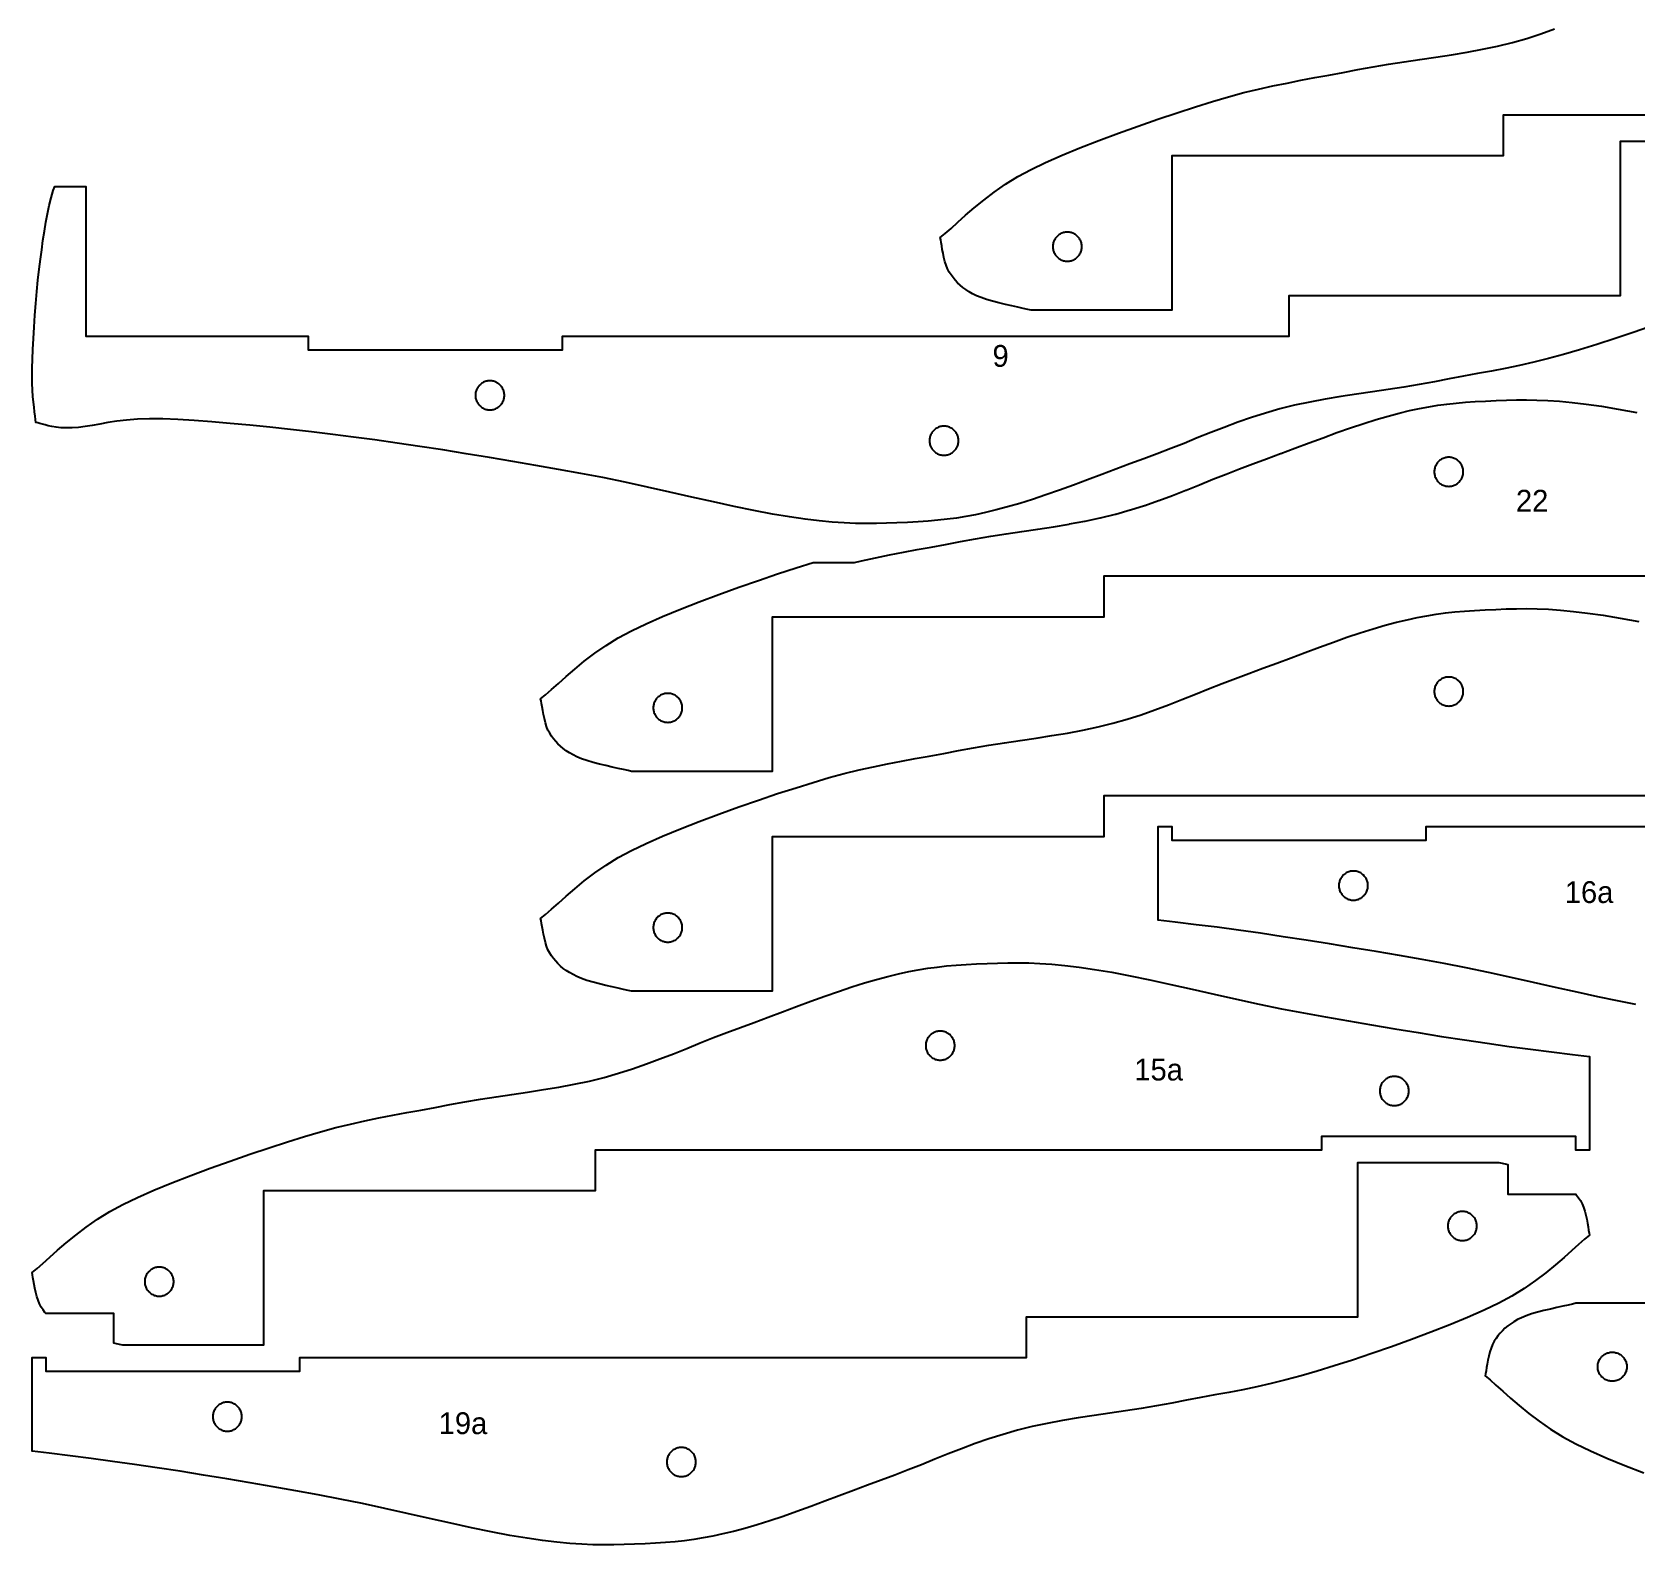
# Model space of a CAD drawing. Header units: metres. Extents: x 5 to 594, y 19 to 394.
# Drawn here: x 6 to 182.6, y 31.9 to 198.5 of the extents above; entities that cross this region are included whole.
import ezdxf
from ezdxf.enums import TextEntityAlignment as Align

# ---------------------------------------------------------------- set-up
doc = ezdxf.new("R2010")
doc.units = ezdxf.units.M
doc.layers.add('CORTAR', color=1, linetype='Continuous')
doc.layers.add('GRABAR', color=5, linetype='Continuous')

msp = doc.modelspace()

# ---------------------------------------------------------------- linework, layer by layer
at = {"layer": 'CORTAR'}
for points in [[(248, 189.37), (168, 189.37), (168, 184.87), (131.5, 184.87), (131.5, 167.87), (116, 167.87), (115.63, 167.96), (115.14, 168.07), (114.55, 168.2), (113.89, 168.35), (113.19, 168.51), (112.47, 168.68), (111.77, 168.87), (111.1, 169.06), (110.51, 169.27), (110, 169.47), (109.57, 169.69), (109.18, 169.91), (108.82, 170.14), (108.49, 170.38), (108.19, 170.64), (107.91, 170.9), (107.66, 171.17), (107.42, 171.46), (107.21, 171.76), (107, 172.07), (106.81, 172.42), (106.66, 172.82), (106.52, 173.24), (106.41, 173.69), (106.31, 174.14), (106.23, 174.57), (106.16, 174.97), (106.1, 175.34), (106.05, 175.64), (106, 175.87), (106.55, 176.32), (107.2, 176.89), (107.95, 177.57), (108.8, 178.33), (108.8, 178.33), (109.75, 179.15), (110.8, 180.01), (111.95, 180.89), (113.2, 181.75), (114.55, 182.59), (116, 183.37), (117.61, 184.14), (119.42, 184.94), (121.39, 185.75), (123.47, 186.56), (125.62, 187.37), (127.81, 188.16), (129.98, 188.92), (132.1, 189.63), (134.12, 190.28), (136, 190.87), (137.76, 191.39), (139.44, 191.84), (141.06, 192.23), (142.64, 192.58), (144.19, 192.9), (145.72, 193.2), (147.25, 193.49), (148.8, 193.77), (150.38, 194.06), (152, 194.37), (153.67, 194.68), (155.37, 194.96), (157.09, 195.23), (158.82, 195.49), (160.56, 195.75), (162.3, 196.02), (164.02, 196.3), (165.71, 196.62), (167.38, 196.97), (169, 197.37), (170.58, 197.82), (172.13, 198.32), (173.65, 198.85)], [(184.6, 166.21), (182.43, 165.46), (180.31, 164.74), (178.29, 164.09), (176.41, 163.5), (174.65, 162.99), (172.97, 162.54), (171.35, 162.14), (169.77, 161.79), (168.22, 161.47), (166.69, 161.17), (165.16, 160.89), (163.61, 160.6), (162.03, 160.31), (160.41, 160), (158.74, 159.69), (157.04, 159.41), (155.32, 159.14), (153.59, 158.88), (151.85, 158.62), (150.11, 158.36), (148.4, 158.07), (146.7, 157.75), (145.03, 157.4), (143.41, 157), (141.83, 156.55), (140.28, 156.06), (138.76, 155.53), (137.27, 154.97), (135.79, 154.39), (134.31, 153.81), (132.85, 153.21), (131.38, 152.63), (129.9, 152.05), (128.41, 151.5), (126.89, 150.95), (125.35, 150.37), (123.78, 149.78), (122.22, 149.19), (120.66, 148.61), (119.12, 148.05), (117.62, 147.52), (116.15, 147.03), (114.75, 146.58), (113.41, 146.2), (112.16, 145.87), (110.99, 145.59), (109.88, 145.35), (108.82, 145.15), (107.79, 144.98), (106.76, 144.84), (105.73, 144.73), (104.67, 144.64), (103.57, 144.56), (102.41, 144.5), (101.24, 144.45), (100.1, 144.41), (98.97, 144.38), (97.83, 144.37), (96.66, 144.39), (95.43, 144.45), (94.11, 144.54), (92.68, 144.67), (91.12, 144.86), (89.41, 145.1), (87.52, 145.41), (85.48, 145.8), (83.31, 146.26), (81.03, 146.76), (78.66, 147.29), (76.23, 147.84), (73.77, 148.39), (71.3, 148.92), (68.84, 149.43), (66.41, 149.9), (63.97, 150.34), (61.47, 150.78), (58.93, 151.22), (56.36, 151.65), (53.79, 152.07), (51.22, 152.48), (48.68, 152.87), (46.19, 153.24), (43.76, 153.58), (41.41, 153.9), (39.1, 154.19), (36.78, 154.48), (34.47, 154.74), (32.19, 154.99), (29.97, 155.21), (27.83, 155.41), (25.78, 155.58), (23.84, 155.72), (22.05, 155.83), (20.41, 155.9), (18.94, 155.91), (17.61, 155.87), (16.41, 155.77), (15.33, 155.64), (14.35, 155.49), (13.45, 155.33), (12.62, 155.18), (11.85, 155.05), (11.12, 154.95), (10.41, 154.9), (9.75, 154.9), (9.16, 154.93), (8.64, 154.98), (8.19, 155.05), (7.79, 155.14), (7.43, 155.23), (7.13, 155.31), (6.86, 155.39), (6.62, 155.46), (6.41, 155.5), (6.38, 155.83), (6.34, 156.22), (6.28, 156.67), (6.22, 157.18), (6.15, 157.75), (6.1, 158.38), (6.05, 159.07), (6.01, 159.82), (6, 160.63), (6.01, 161.5), (6.04, 162.47), (6.09, 163.56), (6.15, 164.75), (6.22, 166.01), (6.31, 167.31), (6.41, 168.63), (6.52, 169.93), (6.64, 171.2), (6.77, 172.39), (6.91, 173.5), (7.06, 174.54), (7.2, 175.57), (7.35, 176.58), (7.51, 177.56), (7.69, 178.5), (7.88, 179.4), (8.09, 180.26), (8.33, 181.07), (8.49, 181.5), (11.91, 181.5), (11.91, 165), (36.41, 165), (36.41, 163.5), (64.41, 163.5), (64.41, 165), (144.41, 165), (144.41, 169.5), (180.91, 169.5), (180.91, 186.5), (196.41, 186.5)], [(204, 138.57), (124, 138.57), (124, 134.07), (87.5, 134.07), (87.5, 117.07), (72, 117.07), (71.63, 117.16), (71.14, 117.27), (70.55, 117.4), (69.89, 117.55), (69.19, 117.71), (68.47, 117.88), (67.77, 118.07), (67.1, 118.26), (66.51, 118.47), (66, 118.67), (65.57, 118.89), (65.18, 119.11), (64.82, 119.34), (64.49, 119.58), (64.19, 119.84), (63.91, 120.1), (63.66, 120.37), (63.42, 120.66), (63.21, 120.96), (63, 121.27), (62.81, 121.62), (62.66, 122.02), (62.52, 122.44), (62.41, 122.89), (62.31, 123.34), (62.23, 123.77), (62.16, 124.17), (62.1, 124.54), (62.05, 124.84), (62, 125.07), (62.55, 125.52), (63.2, 126.09), (63.95, 126.77), (64.8, 127.53), (65.75, 128.35), (66.8, 129.21), (67.95, 130.09), (69.2, 130.95), (70.55, 131.79), (72, 132.57), (73.61, 133.34), (75.42, 134.14), (77.39, 134.95), (79.47, 135.76), (81.62, 136.57), (83.81, 137.36), (85.98, 138.12), (88.1, 138.83), (90.12, 139.48), (92, 140.07), (96.55, 140.07), (97.34, 140.26), (98.89, 140.61), (100.42, 140.93), (101.94, 141.22), (103.47, 141.51), (105.02, 141.79), (105.02, 141.79), (105.02, 141.79), (106.6, 142.08), (106.6, 142.08), (108.22, 142.39), (109.88, 142.7), (111.56, 142.98), (113.27, 143.24), (115, 143.5), (116.74, 143.76), (116.75, 143.76), (118.48, 144.03), (118.49, 144.03), (120.21, 144.32), (120.24, 144.33), (121.93, 144.64), (121.96, 144.65), (123.63, 145), (123.66, 145.01), (125.29, 145.41), (125.33, 145.42), (126.91, 145.87), (126.95, 145.88), (128.49, 146.37), (128.52, 146.38), (130.04, 146.91), (130.07, 146.92), (131.56, 147.48), (131.58, 147.48), (133.06, 148.06), (133.07, 148.06), (134.54, 148.65), (134.54, 148.65), (136.01, 149.25), (137.47, 149.83), (138.94, 150.4), (140.41, 150.95), (141.93, 151.5), (141.94, 151.5), (143.48, 152.08), (143.49, 152.08), (145.05, 152.67), (146.61, 153.26), (148.17, 153.83), (149.69, 154.39), (151.19, 154.92), (152.63, 155.41), (154.01, 155.84), (155.32, 156.22), (156.54, 156.53), (157.69, 156.81), (158.77, 157.04), (159.8, 157.24), (160.8, 157.4), (161.8, 157.54), (162.8, 157.65), (163.83, 157.74), (164.91, 157.81), (166.06, 157.87), (167.22, 157.93), (168.35, 157.97), (169.46, 157.99), (170.57, 158), (171.71, 157.98), (172.92, 157.93), (174.2, 157.84), (175.6, 157.71), (177.13, 157.52), (178.82, 157.29), (180.67, 156.98), (182.69, 156.59)], [(204, 114.37), (124, 114.37), (124, 109.87), (87.5, 109.87), (87.5, 92.87), (72, 92.87), (71.63, 92.96), (71.14, 93.07), (70.55, 93.2), (69.89, 93.35), (69.19, 93.51), (68.47, 93.68), (67.77, 93.87), (67.1, 94.06), (66.51, 94.27), (66, 94.47), (65.57, 94.69), (65.18, 94.91), (64.82, 95.14), (64.49, 95.38), (64.19, 95.64), (63.91, 95.9), (63.66, 96.17), (63.42, 96.46), (63.21, 96.76), (63, 97.07), (62.81, 97.42), (62.66, 97.82), (62.52, 98.24), (62.41, 98.69), (62.31, 99.14), (62.23, 99.57), (62.16, 99.97), (62.1, 100.34), (62.05, 100.64), (62, 100.87), (62.55, 101.32), (63.2, 101.89), (63.95, 102.57), (64.8, 103.33), (65.75, 104.15), (65.75, 104.15), (66.8, 105.01), (67.95, 105.89), (69.2, 106.75), (70.55, 107.59), (72, 108.37), (73.61, 109.14), (75.42, 109.94), (77.39, 110.75), (79.47, 111.56), (81.62, 112.37), (83.81, 113.16), (85.98, 113.92), (88.1, 114.63), (90.12, 115.28), (92, 115.87), (93.76, 116.39), (95.44, 116.84), (97.06, 117.23), (98.64, 117.58), (100.19, 117.9), (101.72, 118.2), (103.25, 118.49), (104.8, 118.77), (106.38, 119.06), (108, 119.37), (109.67, 119.68), (111.37, 119.96), (113.09, 120.23), (114.82, 120.49), (116.56, 120.75), (118.3, 121.02), (120.02, 121.3), (121.71, 121.62), (123.38, 121.97), (125, 122.37), (126.58, 122.82), (128.13, 123.32), (129.65, 123.85), (131.14, 124.4), (132.62, 124.98), (134.1, 125.57), (135.56, 126.16), (137.03, 126.75), (138.51, 127.32), (140, 127.87), (141.52, 128.43), (143.06, 129), (144.63, 129.59), (146.19, 130.18), (147.75, 130.76), (149.29, 131.32), (150.79, 131.85), (152.26, 132.35), (153.66, 132.79), (155, 133.17), (156.25, 133.5), (157.42, 133.78), (158.53, 134.02), (159.59, 134.22), (160.62, 134.39), (161.65, 134.53), (162.68, 134.65), (163.74, 134.74), (164.84, 134.81), (166, 134.87), (167.17, 134.92), (168.31, 134.97), (169.44, 134.99), (170.58, 135), (171.75, 134.98), (172.98, 134.93), (174.3, 134.83), (175.73, 134.7), (177.29, 134.51), (179, 134.27), (180.89, 133.96), (182.93, 133.57)], [(182.61, 91.41), (180.57, 91.8), (178.4, 92.26), (176.12, 92.76), (173.75, 93.29), (171.32, 93.84), (168.86, 94.39), (166.39, 94.92), (163.93, 95.43), (161.5, 95.9), (159.06, 96.34), (156.56, 96.78), (154.02, 97.22), (151.45, 97.65), (148.88, 98.07), (146.31, 98.48), (143.77, 98.87), (141.28, 99.24), (138.85, 99.58), (136.5, 99.9), (134.19, 100.19), (131.87, 100.48), (130, 100.69), (130, 111), (131.5, 111), (131.5, 109.5), (159.5, 109.5), (159.5, 111), (239.5, 111)], [(191.5, 58.5), (176, 58.5), (175.63, 58.41), (175.14, 58.3), (174.55, 58.17), (173.89, 58.02), (173.19, 57.86), (172.47, 57.69), (171.77, 57.5), (171.1, 57.31), (170.51, 57.11), (170, 56.9), (169.57, 56.69), (169.18, 56.46), (168.82, 56.23), (168.49, 55.99), (168.19, 55.74), (167.91, 55.47), (167.66, 55.2), (167.42, 54.91), (167.21, 54.61), (167, 54.3), (166.81, 53.95), (166.66, 53.56), (166.52, 53.13), (166.41, 52.68), (166.31, 52.24), (166.23, 51.8), (166.16, 51.4), (166.1, 51.04), (166.05, 50.73), (166, 50.5), (166.55, 50.05), (167.2, 49.48), (167.95, 48.8), (168.8, 48.04), (169.75, 47.22), (170.8, 46.36), (171.95, 45.49), (173.2, 44.62), (174.55, 43.78), (176, 43), (177.61, 42.23), (179.42, 41.44), (181.39, 40.62), (183.47, 39.81)]]:
    msp.add_lwpolyline(points, dxfattribs=at)
for points in [[(121.57, 175.18), (121.55, 175.29), (121.52, 175.39), (121.48, 175.49), (121.43, 175.58), (121.39, 175.67), (121.33, 175.76), (121.27, 175.85), (121.2, 175.93), (121.13, 176), (121.05, 176.08), (120.97, 176.14), (120.89, 176.2), (120.8, 176.26), (120.71, 176.31), (120.61, 176.35), (120.51, 176.39), (120.41, 176.42), (120.31, 176.44), (120.21, 176.46), (120.1, 176.47), (120, 176.47), (119.9, 176.47), (119.79, 176.46), (119.69, 176.44), (119.59, 176.42), (119.49, 176.39), (119.39, 176.35), (119.29, 176.31), (119.2, 176.26), (119.11, 176.2), (119.03, 176.14), (118.95, 176.08), (118.87, 176), (118.8, 175.93), (118.73, 175.85), (118.67, 175.76), (118.61, 175.67), (118.57, 175.58), (118.52, 175.49), (118.48, 175.39), (118.45, 175.29), (118.43, 175.18), (118.41, 175.08), (118.4, 174.98), (118.4, 174.87), (118.4, 174.77), (118.41, 174.66), (118.43, 174.56), (118.45, 174.46), (118.48, 174.36), (118.52, 174.26), (118.57, 174.17), (118.61, 174.07), (118.67, 173.98), (118.73, 173.9), (118.8, 173.82), (118.87, 173.74), (118.95, 173.67), (119.03, 173.6), (119.11, 173.54), (119.2, 173.49), (119.29, 173.44), (119.39, 173.39), (119.49, 173.36), (119.59, 173.33), (119.69, 173.3), (119.79, 173.29), (119.9, 173.28), (120, 173.27), (120.1, 173.28), (120.21, 173.29), (120.31, 173.3), (120.41, 173.33), (120.51, 173.36), (120.61, 173.39), (120.71, 173.44), (120.8, 173.49), (120.89, 173.54), (120.97, 173.6), (121.05, 173.67), (121.13, 173.74), (121.2, 173.82), (121.27, 173.9), (121.33, 173.98), (121.39, 174.07), (121.43, 174.17), (121.48, 174.26), (121.52, 174.36), (121.55, 174.46), (121.57, 174.56), (121.59, 174.66), (121.6, 174.77), (121.6, 174.87), (121.6, 174.98), (121.59, 175.08), (121.57, 175.18)], [(54.81, 158.4), (54.82, 158.29), (54.84, 158.19), (54.87, 158.09), (54.9, 157.99), (54.93, 157.89), (54.98, 157.79), (55.03, 157.7), (55.08, 157.61), (55.14, 157.53), (55.21, 157.45), (55.28, 157.37), (55.36, 157.3), (55.44, 157.23), (55.52, 157.17), (55.61, 157.11), (55.7, 157.07), (55.8, 157.02), (55.9, 156.98), (56, 156.95), (56.1, 156.93), (56.2, 156.91), (56.31, 156.9), (56.41, 156.9), (56.52, 156.9), (56.62, 156.91), (56.72, 156.93), (56.82, 156.95), (56.93, 156.98), (57.02, 157.02), (57.12, 157.07), (57.21, 157.11), (57.3, 157.17), (57.38, 157.23), (57.47, 157.3), (57.54, 157.37), (57.61, 157.45), (57.68, 157.53), (57.74, 157.61), (57.8, 157.7), (57.85, 157.79), (57.89, 157.89), (57.93, 157.99), (57.96, 158.09), (57.98, 158.19), (58, 158.29), (58.01, 158.4), (58.01, 158.5), (58.01, 158.6), (58, 158.71), (57.98, 158.81), (57.96, 158.91), (57.93, 159.01), (57.89, 159.11), (57.85, 159.21), (57.8, 159.3), (57.74, 159.39), (57.68, 159.47), (57.61, 159.55), (57.54, 159.63), (57.47, 159.7), (57.38, 159.77), (57.3, 159.83), (57.21, 159.89), (57.12, 159.93), (57.02, 159.98), (56.93, 160.02), (56.82, 160.05), (56.72, 160.07), (56.62, 160.09), (56.52, 160.1), (56.41, 160.1), (56.31, 160.1), (56.2, 160.09), (56.1, 160.07), (56, 160.05), (55.9, 160.02), (55.8, 159.98), (55.7, 159.93), (55.61, 159.89), (55.52, 159.83), (55.44, 159.77), (55.36, 159.7), (55.28, 159.63), (55.21, 159.55), (55.14, 159.47), (55.08, 159.39), (55.03, 159.3), (54.98, 159.21), (54.93, 159.11), (54.9, 159.01), (54.87, 158.91), (54.84, 158.81), (54.82, 158.71), (54.81, 158.6), (54.81, 158.5), (54.81, 158.4)], [(104.82, 153.29), (104.84, 153.19), (104.87, 153.09), (104.9, 152.99), (104.93, 152.89), (104.98, 152.79), (105.03, 152.7), (105.08, 152.61), (105.14, 152.53), (105.21, 152.45), (105.28, 152.37), (105.36, 152.3), (105.44, 152.23), (105.52, 152.17), (105.61, 152.11), (105.7, 152.07), (105.8, 152.02), (105.9, 151.98), (106, 151.95), (106.1, 151.93), (106.2, 151.91), (106.31, 151.9), (106.41, 151.9), (106.52, 151.9), (106.62, 151.91), (106.72, 151.93), (106.82, 151.95), (106.93, 151.98), (107.02, 152.02), (107.12, 152.07), (107.21, 152.11), (107.3, 152.17), (107.38, 152.23), (107.47, 152.3), (107.54, 152.37), (107.61, 152.45), (107.68, 152.53), (107.74, 152.61), (107.8, 152.7), (107.85, 152.79), (107.89, 152.89), (107.93, 152.99), (107.96, 153.09), (107.98, 153.19), (108, 153.29), (108.01, 153.4), (108.01, 153.5), (108.01, 153.6), (108, 153.71), (107.98, 153.81), (107.96, 153.91), (107.93, 154.01), (107.89, 154.11), (107.85, 154.21), (107.8, 154.3), (107.74, 154.39), (107.68, 154.47), (107.61, 154.55), (107.54, 154.63), (107.47, 154.7), (107.38, 154.77), (107.3, 154.83), (107.21, 154.89), (107.12, 154.93), (107.02, 154.98), (106.93, 155.02), (106.82, 155.05), (106.72, 155.07), (106.62, 155.09), (106.52, 155.1), (106.41, 155.1), (106.31, 155.1), (106.2, 155.09), (106.1, 155.07), (106, 155.05), (105.9, 155.02), (105.8, 154.98), (105.7, 154.93), (105.61, 154.89), (105.52, 154.83), (105.44, 154.77), (105.36, 154.7), (105.28, 154.63), (105.21, 154.55), (105.14, 154.47), (105.08, 154.39), (105.03, 154.3), (104.98, 154.21), (104.93, 154.11), (104.9, 154.01), (104.87, 153.91), (104.84, 153.81), (104.82, 153.71), (104.81, 153.6), (104.81, 153.5), (104.81, 153.4), (104.82, 153.29)], [(163.59, 150.28), (163.57, 150.38), (163.55, 150.49), (163.52, 150.59), (163.48, 150.69), (163.43, 150.78), (163.39, 150.87), (163.33, 150.96), (163.27, 151.05), (163.2, 151.13), (163.13, 151.2), (163.05, 151.28), (162.97, 151.34), (162.89, 151.4), (162.8, 151.46), (162.71, 151.51), (162.61, 151.55), (162.51, 151.59), (162.41, 151.62), (162.31, 151.64), (162.21, 151.66), (162.1, 151.67), (162, 151.67), (161.9, 151.67), (161.79, 151.66), (161.69, 151.64), (161.59, 151.62), (161.49, 151.59), (161.39, 151.55), (161.29, 151.51), (161.2, 151.46), (161.11, 151.4), (161.03, 151.34), (160.95, 151.28), (160.87, 151.2), (160.8, 151.13), (160.73, 151.05), (160.67, 150.96), (160.61, 150.87), (160.57, 150.78), (160.52, 150.69), (160.48, 150.59), (160.45, 150.49), (160.43, 150.38), (160.41, 150.28), (160.4, 150.18), (160.4, 150.07), (160.4, 149.97), (160.41, 149.86), (160.43, 149.76), (160.45, 149.66), (160.48, 149.56), (160.52, 149.46), (160.57, 149.37), (160.61, 149.27), (160.67, 149.18), (160.73, 149.1), (160.8, 149.02), (160.87, 148.94), (160.95, 148.87), (161.03, 148.8), (161.11, 148.74), (161.2, 148.69), (161.29, 148.64), (161.39, 148.59), (161.49, 148.56), (161.59, 148.53), (161.69, 148.5), (161.79, 148.49), (161.9, 148.48), (162, 148.47), (162.1, 148.48), (162.21, 148.49), (162.31, 148.5), (162.41, 148.53), (162.51, 148.56), (162.61, 148.59), (162.71, 148.64), (162.8, 148.69), (162.89, 148.74), (162.97, 148.8), (163.05, 148.87), (163.13, 148.94), (163.2, 149.02), (163.27, 149.1), (163.33, 149.18), (163.39, 149.27), (163.43, 149.37), (163.48, 149.46), (163.52, 149.56), (163.55, 149.66), (163.57, 149.76), (163.59, 149.86), (163.6, 149.97), (163.6, 150.07), (163.6, 150.18), (163.59, 150.28)], [(163.59, 126.08), (163.57, 126.18), (163.55, 126.29), (163.52, 126.39), (163.48, 126.49), (163.43, 126.58), (163.39, 126.67), (163.33, 126.76), (163.27, 126.85), (163.2, 126.93), (163.13, 127), (163.05, 127.08), (162.97, 127.14), (162.89, 127.2), (162.8, 127.26), (162.71, 127.31), (162.61, 127.35), (162.51, 127.39), (162.41, 127.42), (162.31, 127.44), (162.21, 127.46), (162.1, 127.47), (162, 127.47), (161.9, 127.47), (161.79, 127.46), (161.69, 127.44), (161.59, 127.42), (161.49, 127.39), (161.39, 127.35), (161.29, 127.31), (161.2, 127.26), (161.11, 127.2), (161.03, 127.14), (160.95, 127.08), (160.87, 127), (160.8, 126.93), (160.73, 126.85), (160.67, 126.76), (160.61, 126.67), (160.57, 126.58), (160.52, 126.49), (160.48, 126.39), (160.45, 126.29), (160.43, 126.18), (160.41, 126.08), (160.4, 125.98), (160.4, 125.87), (160.4, 125.77), (160.41, 125.66), (160.43, 125.56), (160.45, 125.46), (160.48, 125.36), (160.52, 125.26), (160.57, 125.17), (160.61, 125.07), (160.67, 124.98), (160.73, 124.9), (160.8, 124.82), (160.87, 124.74), (160.95, 124.67), (161.03, 124.6), (161.11, 124.54), (161.2, 124.49), (161.29, 124.44), (161.39, 124.39), (161.49, 124.36), (161.59, 124.33), (161.69, 124.3), (161.79, 124.29), (161.9, 124.28), (162, 124.27), (162.1, 124.28), (162.21, 124.29), (162.31, 124.3), (162.41, 124.33), (162.51, 124.36), (162.61, 124.39), (162.71, 124.44), (162.8, 124.49), (162.89, 124.54), (162.97, 124.6), (163.05, 124.67), (163.13, 124.74), (163.2, 124.82), (163.27, 124.9), (163.33, 124.98), (163.39, 125.07), (163.43, 125.17), (163.48, 125.26), (163.52, 125.36), (163.55, 125.46), (163.57, 125.56), (163.59, 125.66), (163.6, 125.77), (163.6, 125.87), (163.6, 125.98), (163.59, 126.08)], [(77.57, 124.38), (77.55, 124.49), (77.52, 124.59), (77.48, 124.69), (77.43, 124.78), (77.39, 124.87), (77.33, 124.96), (77.27, 125.05), (77.2, 125.13), (77.13, 125.2), (77.05, 125.28), (76.97, 125.34), (76.89, 125.4), (76.8, 125.46), (76.71, 125.51), (76.61, 125.55), (76.51, 125.59), (76.41, 125.62), (76.31, 125.64), (76.21, 125.66), (76.1, 125.67), (76, 125.67), (75.9, 125.67), (75.79, 125.66), (75.69, 125.64), (75.59, 125.62), (75.49, 125.59), (75.39, 125.55), (75.29, 125.51), (75.2, 125.46), (75.11, 125.4), (75.03, 125.34), (74.95, 125.28), (74.87, 125.2), (74.8, 125.13), (74.73, 125.05), (74.67, 124.96), (74.61, 124.87), (74.57, 124.78), (74.52, 124.69), (74.48, 124.59), (74.45, 124.49), (74.43, 124.38), (74.41, 124.28), (74.4, 124.18), (74.4, 124.07), (74.4, 123.97), (74.41, 123.86), (74.43, 123.76), (74.45, 123.66), (74.48, 123.56), (74.52, 123.46), (74.57, 123.37), (74.61, 123.27), (74.67, 123.18), (74.73, 123.1), (74.8, 123.02), (74.87, 122.94), (74.95, 122.87), (75.03, 122.8), (75.11, 122.74), (75.2, 122.69), (75.29, 122.64), (75.39, 122.59), (75.49, 122.56), (75.59, 122.53), (75.69, 122.5), (75.79, 122.49), (75.9, 122.48), (76, 122.47), (76.1, 122.48), (76.21, 122.49), (76.31, 122.5), (76.41, 122.53), (76.51, 122.56), (76.61, 122.59), (76.71, 122.64), (76.8, 122.69), (76.89, 122.74), (76.97, 122.8), (77.05, 122.87), (77.13, 122.94), (77.2, 123.02), (77.27, 123.1), (77.33, 123.18), (77.39, 123.27), (77.43, 123.37), (77.48, 123.46), (77.52, 123.56), (77.55, 123.66), (77.57, 123.76), (77.59, 123.86), (77.6, 123.97), (77.6, 124.07), (77.6, 124.18), (77.59, 124.28), (77.57, 124.38)], [(149.9, 104.4), (149.91, 104.29), (149.93, 104.19), (149.95, 104.09), (149.98, 103.99), (150.02, 103.89), (150.07, 103.79), (150.11, 103.7), (150.17, 103.61), (150.23, 103.53), (150.3, 103.45), (150.37, 103.37), (150.45, 103.3), (150.53, 103.23), (150.61, 103.17), (150.7, 103.11), (150.79, 103.07), (150.89, 103.02), (150.99, 102.98), (151.09, 102.95), (151.19, 102.93), (151.29, 102.91), (151.4, 102.9), (151.5, 102.9), (151.6, 102.9), (151.71, 102.91), (151.81, 102.93), (151.91, 102.95), (152.01, 102.98), (152.11, 103.02), (152.21, 103.07), (152.3, 103.11), (152.39, 103.17), (152.47, 103.23), (152.55, 103.3), (152.63, 103.37), (152.7, 103.45), (152.77, 103.53), (152.83, 103.61), (152.89, 103.7), (152.93, 103.79), (152.98, 103.89), (153.02, 103.99), (153.05, 104.09), (153.07, 104.19), (153.09, 104.29), (153.1, 104.4), (153.1, 104.5), (153.1, 104.6), (153.09, 104.71), (153.07, 104.81), (153.05, 104.91), (153.02, 105.01), (152.98, 105.11), (152.93, 105.21), (152.89, 105.3), (152.83, 105.39), (152.77, 105.47), (152.7, 105.55), (152.63, 105.63), (152.55, 105.7), (152.47, 105.77), (152.39, 105.83), (152.3, 105.89), (152.21, 105.93), (152.11, 105.98), (152.01, 106.02), (151.91, 106.05), (151.81, 106.07), (151.71, 106.09), (151.6, 106.1), (151.5, 106.1), (151.4, 106.1), (151.29, 106.09), (151.19, 106.07), (151.09, 106.05), (150.99, 106.02), (150.89, 105.98), (150.79, 105.93), (150.7, 105.89), (150.61, 105.83), (150.53, 105.77), (150.45, 105.7), (150.37, 105.63), (150.3, 105.55), (150.23, 105.47), (150.17, 105.39), (150.11, 105.3), (150.07, 105.21), (150.02, 105.11), (149.98, 105.01), (149.95, 104.91), (149.93, 104.81), (149.91, 104.71), (149.9, 104.6), (149.9, 104.5), (149.9, 104.4)], [(77.57, 100.18), (77.55, 100.29), (77.52, 100.39), (77.48, 100.49), (77.43, 100.58), (77.39, 100.67), (77.33, 100.76), (77.27, 100.85), (77.2, 100.93), (77.13, 101), (77.05, 101.08), (76.97, 101.14), (76.89, 101.2), (76.8, 101.26), (76.71, 101.31), (76.61, 101.35), (76.51, 101.39), (76.41, 101.42), (76.31, 101.44), (76.21, 101.46), (76.1, 101.47), (76, 101.47), (75.9, 101.47), (75.79, 101.46), (75.69, 101.44), (75.59, 101.42), (75.49, 101.39), (75.39, 101.35), (75.29, 101.31), (75.2, 101.26), (75.11, 101.2), (75.03, 101.14), (74.95, 101.08), (74.87, 101), (74.8, 100.93), (74.73, 100.85), (74.67, 100.76), (74.61, 100.67), (74.57, 100.58), (74.52, 100.49), (74.48, 100.39), (74.45, 100.29), (74.43, 100.18), (74.41, 100.08), (74.4, 99.98), (74.4, 99.87), (74.4, 99.77), (74.41, 99.66), (74.43, 99.56), (74.45, 99.46), (74.48, 99.36), (74.52, 99.26), (74.57, 99.17), (74.61, 99.07), (74.67, 98.98), (74.73, 98.9), (74.8, 98.82), (74.87, 98.74), (74.95, 98.67), (75.03, 98.6), (75.11, 98.54), (75.2, 98.49), (75.29, 98.44), (75.39, 98.39), (75.49, 98.36), (75.59, 98.33), (75.69, 98.3), (75.79, 98.29), (75.9, 98.28), (76, 98.27), (76.1, 98.28), (76.21, 98.29), (76.31, 98.3), (76.41, 98.33), (76.51, 98.36), (76.61, 98.39), (76.71, 98.44), (76.8, 98.49), (76.89, 98.54), (76.97, 98.6), (77.05, 98.67), (77.13, 98.74), (77.2, 98.82), (77.27, 98.9), (77.33, 98.98), (77.39, 99.07), (77.43, 99.17), (77.48, 99.26), (77.52, 99.36), (77.55, 99.46), (77.57, 99.56), (77.59, 99.66), (77.6, 99.77), (77.6, 99.87), (77.6, 99.98), (77.59, 100.08), (77.57, 100.18)], [(11.95, 66.89), (13.2, 67.75), (14.55, 68.59), (16, 69.37), (17.61, 70.14), (19.42, 70.94), (21.39, 71.75), (23.47, 72.56), (25.62, 73.37), (27.81, 74.16), (29.98, 74.92), (32.1, 75.63), (34.12, 76.28), (36, 76.87), (37.76, 77.39), (39.44, 77.84), (41.06, 78.23), (42.64, 78.58), (44.19, 78.9), (45.72, 79.2), (47.25, 79.49), (48.8, 79.77), (50.38, 80.06), (52, 80.37), (53.67, 80.68), (55.37, 80.96), (57.09, 81.23), (58.82, 81.49), (60.56, 81.75), (62.3, 82.02), (64.02, 82.3), (65.71, 82.62), (67.38, 82.97), (69, 83.37), (70.58, 83.82), (72.13, 84.32), (73.65, 84.85), (75.14, 85.4), (76.62, 85.98), (78.1, 86.57), (79.56, 87.16), (81.03, 87.75), (82.51, 88.32), (84, 88.87), (85.52, 89.43), (87.06, 90), (88.63, 90.59), (90.19, 91.18), (91.75, 91.76), (93.29, 92.32), (94.79, 92.85), (96.26, 93.35), (97.66, 93.79), (99, 94.17), (100.25, 94.5), (101.42, 94.78), (102.53, 95.02), (103.59, 95.22), (104.62, 95.39), (105.65, 95.53), (106.68, 95.65), (107.74, 95.74), (108.84, 95.81), (110, 95.87), (111.17, 95.92), (112.31, 95.97), (113.44, 95.99), (114.58, 96), (115.75, 95.98), (116.98, 95.93), (118.3, 95.83), (119.73, 95.7), (121.29, 95.51), (123, 95.27), (124.89, 94.96), (126.93, 94.57), (129.1, 94.12), (131.38, 93.62), (133.75, 93.09), (136.18, 92.54), (138.64, 91.99), (141.11, 91.45), (143.57, 90.94), (146, 90.47), (148.44, 90.03), (150.94, 89.59), (153.48, 89.15), (156.05, 88.72), (158.62, 88.3), (161.19, 87.89), (163.73, 87.5), (166.22, 87.13), (168.65, 86.79), (171, 86.47), (173.31, 86.18), (175.63, 85.9), (177.5, 85.68), (177.5, 75.37), (176, 75.37), (176, 76.87), (148, 76.87), (148, 75.37), (68, 75.37), (68, 70.87), (31.5, 70.87), (31.5, 53.87), (16, 53.87), (15.63, 53.96), (15.14, 54.07), (15, 54.1), (15, 57.37), (7.5, 57.37), (7.42, 57.46), (7.21, 57.76), (7, 58.07), (6.81, 58.42), (6.66, 58.82), (6.52, 59.24), (6.41, 59.69), (6.31, 60.14), (6.23, 60.57), (6.16, 60.97), (6.1, 61.34), (6.05, 61.64), (6, 61.87), (6.55, 62.32), (7.2, 62.89), (7.95, 63.57), (8.8, 64.33), (9.75, 65.15), (10.8, 66.01), (11.95, 66.89)], [(107.59, 87.08), (107.57, 87.18), (107.55, 87.29), (107.52, 87.39), (107.48, 87.49), (107.43, 87.58), (107.39, 87.67), (107.33, 87.76), (107.27, 87.85), (107.2, 87.93), (107.13, 88), (107.05, 88.08), (106.97, 88.14), (106.89, 88.2), (106.8, 88.26), (106.71, 88.31), (106.61, 88.35), (106.51, 88.39), (106.41, 88.42), (106.31, 88.44), (106.21, 88.46), (106.1, 88.47), (106, 88.47), (105.9, 88.47), (105.79, 88.46), (105.69, 88.44), (105.59, 88.42), (105.49, 88.39), (105.39, 88.35), (105.29, 88.31), (105.2, 88.26), (105.11, 88.2), (105.03, 88.14), (104.95, 88.08), (104.87, 88), (104.8, 87.93), (104.73, 87.85), (104.67, 87.76), (104.61, 87.67), (104.57, 87.58), (104.52, 87.49), (104.48, 87.39), (104.45, 87.29), (104.43, 87.18), (104.41, 87.08), (104.4, 86.98), (104.4, 86.87), (104.4, 86.77), (104.41, 86.66), (104.43, 86.56), (104.45, 86.46), (104.48, 86.36), (104.52, 86.26), (104.57, 86.17), (104.61, 86.07), (104.67, 85.98), (104.73, 85.9), (104.8, 85.82), (104.87, 85.74), (104.95, 85.67), (105.03, 85.6), (105.11, 85.54), (105.2, 85.49), (105.29, 85.44), (105.39, 85.39), (105.49, 85.36), (105.59, 85.33), (105.69, 85.3), (105.79, 85.29), (105.9, 85.28), (106, 85.27), (106.1, 85.28), (106.21, 85.29), (106.31, 85.3), (106.41, 85.33), (106.51, 85.36), (106.61, 85.39), (106.71, 85.44), (106.8, 85.49), (106.89, 85.54), (106.97, 85.6), (107.05, 85.67), (107.13, 85.74), (107.2, 85.82), (107.27, 85.9), (107.33, 85.98), (107.39, 86.07), (107.43, 86.17), (107.48, 86.26), (107.52, 86.36), (107.55, 86.46), (107.57, 86.56), (107.59, 86.66), (107.6, 86.77), (107.6, 86.87), (107.6, 86.98), (107.59, 87.08)], [(157.6, 81.98), (157.59, 82.08), (157.57, 82.18), (157.55, 82.29), (157.52, 82.39), (157.48, 82.49), (157.43, 82.58), (157.39, 82.67), (157.33, 82.76), (157.27, 82.85), (157.2, 82.93), (157.13, 83), (157.05, 83.08), (156.97, 83.14), (156.89, 83.2), (156.8, 83.26), (156.71, 83.31), (156.61, 83.35), (156.51, 83.39), (156.41, 83.42), (156.31, 83.44), (156.21, 83.46), (156.1, 83.47), (156, 83.47), (155.9, 83.47), (155.79, 83.46), (155.69, 83.44), (155.59, 83.42), (155.49, 83.39), (155.39, 83.35), (155.29, 83.31), (155.2, 83.26), (155.11, 83.2), (155.03, 83.14), (154.95, 83.08), (154.87, 83), (154.8, 82.93), (154.73, 82.85), (154.67, 82.76), (154.61, 82.67), (154.57, 82.58), (154.52, 82.49), (154.48, 82.39), (154.45, 82.29), (154.43, 82.18), (154.41, 82.08), (154.4, 81.98), (154.4, 81.87), (154.4, 81.77), (154.41, 81.66), (154.43, 81.56), (154.45, 81.46), (154.48, 81.36), (154.52, 81.26), (154.57, 81.17), (154.61, 81.07), (154.67, 80.98), (154.73, 80.9), (154.8, 80.82), (154.87, 80.74), (154.95, 80.67), (155.03, 80.6), (155.11, 80.54), (155.2, 80.49), (155.29, 80.44), (155.39, 80.39), (155.49, 80.36), (155.59, 80.33), (155.69, 80.3), (155.79, 80.29), (155.9, 80.28), (156, 80.27), (156.1, 80.28), (156.21, 80.29), (156.31, 80.3), (156.41, 80.33), (156.51, 80.36), (156.61, 80.39), (156.71, 80.44), (156.8, 80.49), (156.89, 80.54), (156.97, 80.6), (157.05, 80.67), (157.13, 80.74), (157.2, 80.82), (157.27, 80.9), (157.33, 80.98), (157.39, 81.07), (157.43, 81.17), (157.48, 81.26), (157.52, 81.36), (157.55, 81.46), (157.57, 81.56), (157.59, 81.66), (157.6, 81.77), (157.6, 81.87), (157.6, 81.98)], [(171.55, 60.99), (170.3, 60.12), (168.95, 59.28), (167.5, 58.5), (165.89, 57.73), (164.08, 56.94), (162.11, 56.12), (160.03, 55.31), (157.88, 54.5), (155.69, 53.71), (153.52, 52.96), (151.4, 52.24), (149.38, 51.59), (147.5, 51), (145.74, 50.49), (144.06, 50.04), (142.44, 49.64), (140.86, 49.29), (139.31, 48.97), (137.78, 48.67), (136.25, 48.39), (134.7, 48.1), (133.12, 47.81), (131.5, 47.5), (129.83, 47.19), (128.13, 46.91), (126.41, 46.64), (124.68, 46.38), (122.94, 46.12), (121.2, 45.86), (119.48, 45.57), (117.79, 45.25), (116.12, 44.9), (114.5, 44.5), (112.92, 44.05), (111.37, 43.56), (109.85, 43.03), (108.36, 42.47), (106.88, 41.89), (105.4, 41.31), (103.94, 40.71), (102.47, 40.13), (100.99, 39.55), (99.5, 39), (97.98, 38.45), (96.44, 37.87), (94.87, 37.28), (93.31, 36.69), (91.75, 36.11), (90.21, 35.55), (88.71, 35.02), (87.24, 34.53), (85.84, 34.08), (84.5, 33.7), (83.25, 33.37), (82.08, 33.09), (80.97, 32.85), (79.91, 32.65), (78.88, 32.48), (77.85, 32.34), (76.82, 32.23), (75.76, 32.14), (74.66, 32.06), (73.5, 32), (72.33, 31.95), (71.19, 31.91), (70.06, 31.88), (68.92, 31.87), (67.75, 31.89), (66.52, 31.95), (65.2, 32.04), (63.77, 32.17), (62.21, 32.36), (60.5, 32.6), (58.61, 32.91), (56.57, 33.3), (54.4, 33.76), (52.12, 34.26), (49.75, 34.79), (47.32, 35.34), (44.86, 35.89), (42.39, 36.42), (39.93, 36.93), (37.5, 37.4), (35.06, 37.84), (32.56, 38.28), (30.02, 38.72), (27.45, 39.15), (24.88, 39.57), (22.31, 39.98), (19.77, 40.37), (17.28, 40.74), (14.85, 41.08), (12.5, 41.4), (10.19, 41.69), (7.87, 41.98), (6, 42.19), (6, 52.5), (7.5, 52.5), (7.5, 51), (35.5, 51), (35.5, 52.5), (115.5, 52.5), (115.5, 57), (152, 57), (152, 74), (167.5, 74), (167.87, 73.91), (168.36, 73.8), (168.5, 73.77), (168.5, 70.5), (176, 70.5), (176.08, 70.41), (176.29, 70.11), (176.5, 69.8), (176.69, 69.45), (176.84, 69.06), (176.98, 68.63), (177.09, 68.18), (177.19, 67.74), (177.27, 67.3), (177.34, 66.9), (177.4, 66.54), (177.45, 66.23), (177.5, 66), (176.95, 65.55), (176.3, 64.98), (175.55, 64.3), (174.7, 63.54), (173.75, 62.72), (172.7, 61.86), (171.55, 60.99)], [(161.93, 66.69), (161.95, 66.59), (161.98, 66.49), (162.02, 66.39), (162.07, 66.29), (162.11, 66.2), (162.17, 66.11), (162.23, 66.03), (162.3, 65.95), (162.37, 65.87), (162.45, 65.8), (162.53, 65.73), (162.61, 65.67), (162.7, 65.61), (162.79, 65.57), (162.89, 65.52), (162.99, 65.48), (163.09, 65.45), (163.19, 65.43), (163.29, 65.41), (163.4, 65.4), (163.5, 65.4), (163.6, 65.4), (163.71, 65.41), (163.81, 65.43), (163.91, 65.45), (164.01, 65.48), (164.11, 65.52), (164.21, 65.57), (164.3, 65.61), (164.39, 65.67), (164.47, 65.73), (164.55, 65.8), (164.63, 65.87), (164.7, 65.95), (164.77, 66.03), (164.83, 66.11), (164.89, 66.2), (164.93, 66.29), (164.98, 66.39), (165.02, 66.49), (165.05, 66.59), (165.07, 66.69), (165.09, 66.79), (165.1, 66.9), (165.1, 67), (165.1, 67.1), (165.09, 67.21), (165.07, 67.31), (165.05, 67.41), (165.02, 67.51), (164.98, 67.61), (164.93, 67.71), (164.89, 67.8), (164.83, 67.89), (164.77, 67.97), (164.7, 68.05), (164.63, 68.13), (164.55, 68.2), (164.47, 68.27), (164.39, 68.33), (164.3, 68.39), (164.21, 68.43), (164.11, 68.48), (164.01, 68.52), (163.91, 68.55), (163.81, 68.57), (163.71, 68.59), (163.6, 68.6), (163.5, 68.6), (163.4, 68.6), (163.29, 68.59), (163.19, 68.57), (163.09, 68.55), (162.99, 68.52), (162.89, 68.48), (162.79, 68.43), (162.7, 68.39), (162.61, 68.33), (162.53, 68.27), (162.45, 68.2), (162.37, 68.13), (162.3, 68.05), (162.23, 67.97), (162.17, 67.89), (162.11, 67.8), (162.07, 67.71), (162.02, 67.61), (161.98, 67.51), (161.95, 67.41), (161.93, 67.31), (161.91, 67.21), (161.9, 67.1), (161.9, 67), (161.9, 66.9), (161.91, 66.79), (161.93, 66.69)], [(21.57, 61.18), (21.55, 61.29), (21.52, 61.39), (21.48, 61.49), (21.43, 61.58), (21.39, 61.67), (21.33, 61.76), (21.27, 61.85), (21.2, 61.93), (21.13, 62), (21.05, 62.08), (20.97, 62.14), (20.89, 62.2), (20.8, 62.26), (20.71, 62.31), (20.61, 62.35), (20.51, 62.39), (20.41, 62.42), (20.31, 62.44), (20.21, 62.46), (20.1, 62.47), (20, 62.47), (19.9, 62.47), (19.79, 62.46), (19.69, 62.44), (19.59, 62.42), (19.49, 62.39), (19.39, 62.35), (19.29, 62.31), (19.2, 62.26), (19.11, 62.2), (19.03, 62.14), (18.95, 62.08), (18.87, 62), (18.8, 61.93), (18.73, 61.85), (18.67, 61.76), (18.61, 61.67), (18.57, 61.58), (18.52, 61.49), (18.48, 61.39), (18.45, 61.29), (18.43, 61.18), (18.41, 61.08), (18.4, 60.98), (18.4, 60.87), (18.4, 60.77), (18.41, 60.66), (18.43, 60.56), (18.45, 60.46), (18.48, 60.36), (18.52, 60.26), (18.57, 60.17), (18.61, 60.07), (18.67, 59.98), (18.73, 59.9), (18.8, 59.82), (18.87, 59.74), (18.95, 59.67), (19.03, 59.6), (19.11, 59.54), (19.2, 59.49), (19.29, 59.44), (19.39, 59.39), (19.49, 59.36), (19.59, 59.33), (19.69, 59.3), (19.79, 59.29), (19.9, 59.28), (20, 59.27), (20.1, 59.28), (20.21, 59.29), (20.31, 59.3), (20.41, 59.33), (20.51, 59.36), (20.61, 59.39), (20.71, 59.44), (20.8, 59.49), (20.89, 59.54), (20.97, 59.6), (21.05, 59.67), (21.13, 59.74), (21.2, 59.82), (21.27, 59.9), (21.33, 59.98), (21.39, 60.07), (21.43, 60.17), (21.48, 60.26), (21.52, 60.36), (21.55, 60.46), (21.57, 60.56), (21.59, 60.66), (21.6, 60.77), (21.6, 60.87), (21.6, 60.98), (21.59, 61.08), (21.57, 61.18)], [(181.57, 51.19), (181.55, 51.09), (181.52, 50.99), (181.48, 50.89), (181.43, 50.79), (181.39, 50.7), (181.33, 50.61), (181.27, 50.53), (181.2, 50.45), (181.13, 50.37), (181.05, 50.3), (180.97, 50.23), (180.89, 50.17), (180.8, 50.11), (180.71, 50.07), (180.61, 50.02), (180.51, 49.98), (180.41, 49.95), (180.31, 49.93), (180.21, 49.91), (180.1, 49.9), (180, 49.9), (179.9, 49.9), (179.79, 49.91), (179.69, 49.93), (179.59, 49.95), (179.49, 49.98), (179.39, 50.02), (179.29, 50.07), (179.2, 50.11), (179.11, 50.17), (179.03, 50.23), (178.95, 50.3), (178.87, 50.37), (178.8, 50.45), (178.73, 50.53), (178.67, 50.61), (178.61, 50.7), (178.57, 50.79), (178.52, 50.89), (178.48, 50.99), (178.45, 51.09), (178.43, 51.19), (178.41, 51.29), (178.4, 51.4), (178.4, 51.5), (178.4, 51.6), (178.41, 51.71), (178.43, 51.81), (178.45, 51.91), (178.48, 52.01), (178.52, 52.11), (178.57, 52.21), (178.61, 52.3), (178.67, 52.39), (178.73, 52.47), (178.8, 52.55), (178.87, 52.63), (178.95, 52.7), (179.03, 52.77), (179.11, 52.83), (179.2, 52.89), (179.29, 52.93), (179.39, 52.98), (179.49, 53.02), (179.59, 53.05), (179.69, 53.07), (179.79, 53.09), (179.9, 53.1), (180, 53.1), (180.1, 53.1), (180.21, 53.09), (180.31, 53.07), (180.41, 53.05), (180.51, 53.02), (180.61, 52.98), (180.71, 52.93), (180.8, 52.89), (180.89, 52.83), (180.97, 52.77), (181.05, 52.7), (181.13, 52.63), (181.2, 52.55), (181.27, 52.47), (181.33, 52.39), (181.39, 52.3), (181.43, 52.21), (181.48, 52.11), (181.52, 52.01), (181.55, 51.91), (181.57, 51.81), (181.59, 51.71), (181.6, 51.6), (181.6, 51.5), (181.6, 51.4), (181.59, 51.29), (181.57, 51.19)], [(25.9, 45.9), (25.91, 45.79), (25.93, 45.69), (25.95, 45.59), (25.98, 45.49), (26.02, 45.39), (26.07, 45.29), (26.11, 45.2), (26.17, 45.11), (26.23, 45.03), (26.3, 44.95), (26.37, 44.87), (26.45, 44.8), (26.53, 44.73), (26.61, 44.67), (26.7, 44.61), (26.79, 44.57), (26.89, 44.52), (26.99, 44.48), (27.09, 44.45), (27.19, 44.43), (27.29, 44.41), (27.4, 44.4), (27.5, 44.4), (27.6, 44.4), (27.71, 44.41), (27.81, 44.43), (27.91, 44.45), (28.01, 44.48), (28.11, 44.52), (28.21, 44.57), (28.3, 44.61), (28.39, 44.67), (28.47, 44.73), (28.55, 44.8), (28.63, 44.87), (28.7, 44.95), (28.77, 45.03), (28.83, 45.11), (28.89, 45.2), (28.93, 45.29), (28.98, 45.39), (29.02, 45.49), (29.05, 45.59), (29.07, 45.69), (29.09, 45.79), (29.1, 45.9), (29.1, 46), (29.1, 46.1), (29.09, 46.21), (29.07, 46.31), (29.05, 46.41), (29.02, 46.51), (28.98, 46.61), (28.93, 46.71), (28.89, 46.8), (28.83, 46.89), (28.77, 46.97), (28.7, 47.05), (28.63, 47.13), (28.55, 47.2), (28.47, 47.27), (28.39, 47.33), (28.3, 47.39), (28.21, 47.43), (28.11, 47.48), (28.01, 47.52), (27.91, 47.55), (27.81, 47.57), (27.71, 47.59), (27.6, 47.6), (27.5, 47.6), (27.4, 47.6), (27.29, 47.59), (27.19, 47.57), (27.09, 47.55), (26.99, 47.52), (26.89, 47.48), (26.79, 47.43), (26.7, 47.39), (26.61, 47.33), (26.53, 47.27), (26.45, 47.2), (26.37, 47.13), (26.3, 47.05), (26.23, 46.97), (26.17, 46.89), (26.11, 46.8), (26.07, 46.71), (26.02, 46.61), (25.98, 46.51), (25.95, 46.41), (25.93, 46.31), (25.91, 46.21), (25.9, 46.1), (25.9, 46), (25.9, 45.9)], [(75.91, 40.79), (75.93, 40.69), (75.95, 40.59), (75.98, 40.49), (76.02, 40.39), (76.07, 40.29), (76.11, 40.2), (76.17, 40.11), (76.23, 40.03), (76.3, 39.95), (76.37, 39.87), (76.45, 39.8), (76.53, 39.73), (76.61, 39.67), (76.7, 39.61), (76.79, 39.57), (76.89, 39.52), (76.99, 39.48), (77.09, 39.45), (77.19, 39.43), (77.29, 39.41), (77.4, 39.4), (77.5, 39.4), (77.6, 39.4), (77.71, 39.41), (77.81, 39.43), (77.91, 39.45), (78.01, 39.48), (78.11, 39.52), (78.21, 39.57), (78.3, 39.61), (78.39, 39.67), (78.47, 39.73), (78.55, 39.8), (78.63, 39.87), (78.7, 39.95), (78.77, 40.03), (78.83, 40.11), (78.89, 40.2), (78.93, 40.29), (78.98, 40.39), (79.02, 40.49), (79.05, 40.59), (79.07, 40.69), (79.09, 40.79), (79.1, 40.9), (79.1, 41), (79.1, 41.1), (79.09, 41.21), (79.07, 41.31), (79.05, 41.41), (79.02, 41.51), (78.98, 41.61), (78.93, 41.71), (78.89, 41.8), (78.83, 41.89), (78.77, 41.97), (78.7, 42.05), (78.63, 42.13), (78.55, 42.2), (78.47, 42.27), (78.39, 42.33), (78.3, 42.39), (78.21, 42.43), (78.11, 42.48), (78.01, 42.52), (77.91, 42.55), (77.81, 42.57), (77.71, 42.59), (77.6, 42.6), (77.5, 42.6), (77.4, 42.6), (77.29, 42.59), (77.19, 42.57), (77.09, 42.55), (76.99, 42.52), (76.89, 42.48), (76.79, 42.43), (76.7, 42.39), (76.61, 42.33), (76.53, 42.27), (76.45, 42.2), (76.37, 42.13), (76.3, 42.05), (76.23, 41.97), (76.17, 41.89), (76.11, 41.8), (76.07, 41.71), (76.02, 41.61), (75.98, 41.51), (75.95, 41.41), (75.93, 41.31), (75.91, 41.21), (75.9, 41.1), (75.9, 41), (75.9, 40.9), (75.91, 40.79)]]:
    msp.add_lwpolyline(points, close=True, dxfattribs=at)

# ---------------------------------------------------------------- texts
at = {"layer": 'GRABAR'}
for s, p in [('9', (112.65, 160.92)), ('22', (171.18, 144.97)), ('16a', (177.45, 101.86)), ('15a', (130.05, 82.31)), ('19a', (53.45, 43.36))]:
    msp.add_text(s, height=2.4, dxfattribs=at).set_placement(p, align=Align.BOTTOM_CENTER)

doc.saveas('drawing.dxf')
